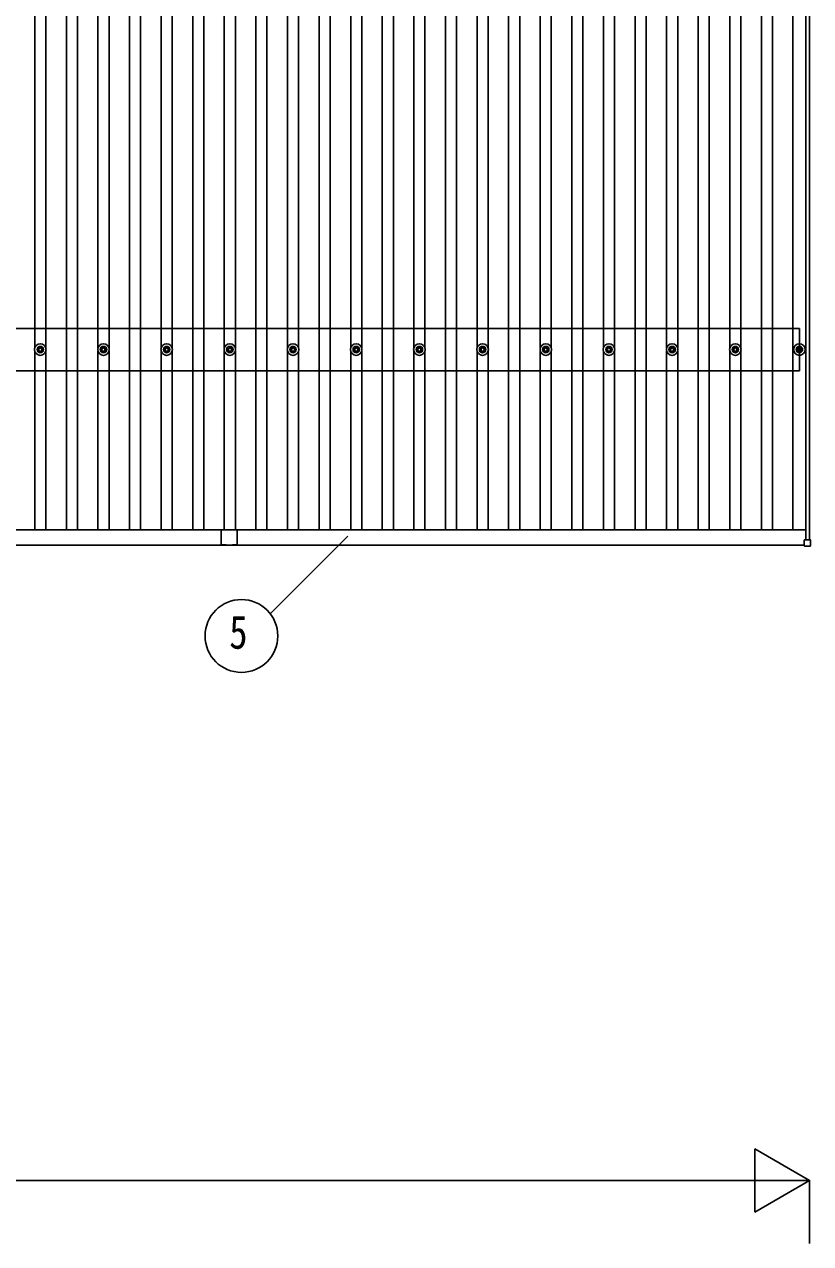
# Model space of a CAD drawing. Units: millimetres, scale not verified. Extents: x -16820 to 16820, y -11880 to 11880.
# Drawn here: x -9163 to -6675, y 169 to 4028 of the extents above; entities that cross this region are included whole.
import ezdxf
from ezdxf.enums import TextEntityAlignment as Align

# ---------------------------------------------------------------- set-up
doc = ezdxf.new("R2010")
doc.units = ezdxf.units.MM
doc.header["$LTSCALE"] = 50
for name, color, linetype in [('0-5_YKK_13', 4, 'Continuous'), ('0-6_YKK_A1', 4, 'Continuous'), ('0-7_YKK_D', 6, 'Continuous')]:
    doc.layers.add(name, color=color, linetype=linetype)
doc.styles.add('ＭＳ ゴシック', font='')
doc.styles.get('ＭＳ ゴシック').set_extended_font_data('MS Gothic')

msp = doc.modelspace()

# ---------------------------------------------------------------- linework, layer by layer
at = {"layer": '0-5_YKK_13'}
for p, q in [((-9122.92, 3000.65), (-9118.5, 3000.65)), ((-9122.92, 2997.15), (-9118.5, 2997.15)), ((-9114.67, 3008.9), (-9114.67, 3004.48)), ((-9114.67, 2993.32), (-9114.67, 2988.9)), ((-9111.17, 3008.9), (-9111.17, 3004.48)), ((-9111.17, 2993.32), (-9111.17, 2988.9)), ((-9107.34, 3000.65), (-9102.92, 3000.65)), ((-9107.34, 2997.15), (-9102.92, 2997.15)), ((-8922.92, 3000.65), (-8918.5, 3000.65)), ((-8922.92, 2997.15), (-8918.5, 2997.15)), ((-8914.67, 3008.9), (-8914.67, 3004.48)), ((-8914.67, 2993.32), (-8914.67, 2988.9)), ((-8911.17, 3008.9), (-8911.17, 3004.48)), ((-8911.17, 2993.32), (-8911.17, 2988.9)), ((-8907.34, 3000.65), (-8902.92, 3000.65)), ((-8907.34, 2997.15), (-8902.92, 2997.15)), ((-8722.92, 3000.65), (-8718.5, 3000.65)), ((-8722.92, 2997.15), (-8718.5, 2997.15)), ((-8714.67, 3008.9), (-8714.67, 3004.48)), ((-8714.67, 2993.32), (-8714.67, 2988.9)), ((-8711.17, 3008.9), (-8711.17, 3004.48)), ((-8711.17, 2993.32), (-8711.17, 2988.9)), ((-8707.34, 3000.65), (-8702.92, 3000.65)), ((-8707.34, 2997.15), (-8702.92, 2997.15)), ((-8522.92, 3000.65), (-8518.5, 3000.65)), ((-8522.92, 2997.15), (-8518.5, 2997.15)), ((-8514.67, 3008.9), (-8514.67, 3004.48)), ((-8514.67, 2993.32), (-8514.67, 2988.9)), ((-8511.17, 3008.9), (-8511.17, 3004.48)), ((-8511.17, 2993.32), (-8511.17, 2988.9)), ((-8507.34, 3000.65), (-8502.92, 3000.65)), ((-8507.34, 2997.15), (-8502.92, 2997.15)), ((-8322.92, 3000.65), (-8318.5, 3000.65)), ((-8322.92, 2997.15), (-8318.5, 2997.15)), ((-8314.67, 3008.9), (-8314.67, 3004.48)), ((-8314.67, 2993.32), (-8314.67, 2988.9)), ((-8311.17, 3008.9), (-8311.17, 3004.48)), ((-8311.17, 2993.32), (-8311.17, 2988.9)), ((-8307.34, 3000.65), (-8302.92, 3000.65)), ((-8307.34, 2997.15), (-8302.92, 2997.15)), ((-8122.92, 3000.65), (-8118.5, 3000.65)), ((-8122.92, 2997.15), (-8118.5, 2997.15)), ((-8114.67, 3008.9), (-8114.67, 3004.48)), ((-8114.67, 2993.32), (-8114.67, 2988.9)), ((-8111.17, 3008.9), (-8111.17, 3004.48)), ((-8111.17, 2993.32), (-8111.17, 2988.9)), ((-8107.34, 3000.65), (-8102.92, 3000.65)), ((-8107.34, 2997.15), (-8102.92, 2997.15)), ((-7922.92, 3000.65), (-7918.5, 3000.65)), ((-7922.92, 2997.15), (-7918.5, 2997.15)), ((-7914.67, 3008.9), (-7914.67, 3004.48)), ((-7914.67, 2993.32), (-7914.67, 2988.9)), ((-7911.17, 3008.9), (-7911.17, 3004.48)), ((-7911.17, 2993.32), (-7911.17, 2988.9)), ((-7907.34, 3000.65), (-7902.92, 3000.65)), ((-7907.34, 2997.15), (-7902.92, 2997.15)), ((-7722.92, 3000.65), (-7718.5, 3000.65)), ((-7722.92, 2997.15), (-7718.5, 2997.15)), ((-7714.67, 3008.9), (-7714.67, 3004.48)), ((-7714.67, 2993.32), (-7714.67, 2988.9)), ((-7711.17, 3008.9), (-7711.17, 3004.48)), ((-7711.17, 2993.32), (-7711.17, 2988.9)), ((-7707.34, 3000.65), (-7702.92, 3000.65)), ((-7707.34, 2997.15), (-7702.92, 2997.15)), ((-7522.92, 3000.65), (-7518.5, 3000.65)), ((-7522.92, 2997.15), (-7518.5, 2997.15)), ((-7514.67, 3008.9), (-7514.67, 3004.48)), ((-7514.67, 2993.32), (-7514.67, 2988.9)), ((-7511.17, 3008.9), (-7511.17, 3004.48)), ((-7511.17, 2993.32), (-7511.17, 2988.9)), ((-7507.34, 3000.65), (-7502.92, 3000.65)), ((-7507.34, 2997.15), (-7502.92, 2997.15)), ((-7322.92, 3000.65), (-7318.5, 3000.65)), ((-7322.92, 2997.15), (-7318.5, 2997.15)), ((-7314.67, 3008.9), (-7314.67, 3004.48)), ((-7314.67, 2993.32), (-7314.67, 2988.9)), ((-7311.17, 3008.9), (-7311.17, 3004.48)), ((-7311.17, 2993.32), (-7311.17, 2988.9)), ((-7307.34, 3000.65), (-7302.92, 3000.65)), ((-7307.34, 2997.15), (-7302.92, 2997.15)), ((-7122.92, 3000.65), (-7118.5, 3000.65)), ((-7122.92, 2997.15), (-7118.5, 2997.15)), ((-7114.67, 3008.9), (-7114.67, 3004.48)), ((-7114.67, 2993.32), (-7114.67, 2988.9)), ((-7111.17, 3008.9), (-7111.17, 3004.48)), ((-7111.17, 2993.32), (-7111.17, 2988.9)), ((-7107.34, 3000.65), (-7102.92, 3000.65)), ((-7107.34, 2997.15), (-7102.92, 2997.15)), ((-6922.92, 3000.65), (-6918.5, 3000.65)), ((-6922.92, 2997.15), (-6918.5, 2997.15)), ((-6914.67, 3008.9), (-6914.67, 3004.48)), ((-6914.67, 2993.32), (-6914.67, 2988.9)), ((-6911.17, 3008.9), (-6911.17, 3004.48)), ((-6911.17, 2993.32), (-6911.17, 2988.9)), ((-6907.34, 3000.65), (-6902.92, 3000.65)), ((-6907.34, 2997.15), (-6902.92, 2997.15)), ((-6720.17, 3000.65), (-6715.75, 3000.65)), ((-6720.17, 2997.15), (-6715.75, 2997.15)), ((-6711.92, 3008.9), (-6711.92, 3004.48)), ((-6711.92, 2993.32), (-6711.92, 2988.9)), ((-6708.42, 3008.9), (-6708.42, 3004.48)), ((-6708.42, 2993.32), (-6708.42, 2988.9)), ((-6704.59, 3000.65), (-6700.17, 3000.65)), ((-6704.59, 2997.15), (-6700.17, 2997.15)), ((-8539.92, 2427.3), (-8539.92, 2404.7)), ((-8539.92, 2403.9), (-8539.92, 2382.3)), ((-8538.92, 2428.3), (-8515.32, 2428.3)), ((-8514.52, 2428.3), (-8490.92, 2428.3)), ((-8489.92, 2427.3), (-8489.92, 2404.7)), ((-8489.92, 2403.9), (-8489.92, 2382.3)), ((-6694.62, 2378), (-6694.62, 2396)), ((-6693.62, 2397), (-6675.62, 2397)), ((-6674.62, 2396), (-6674.62, 2378)), ((-8524.92, 2381.3), (-8538.92, 2381.3)), ((-8524.92, 2381.3), (-8524.92, 2379.8)), ((-8524.92, 2379.8), (-8504.92, 2379.8)), ((-8504.92, 2381.3), (-8504.92, 2379.8)), ((-8504.92, 2381.3), (-8490.92, 2381.3)), ((-6675.62, 2377), (-6693.62, 2377))]:
    msp.add_line(p, q, dxfattribs=at)
for centre, radius in [((-9112.92, 2998.9), 18.25), ((-8912.92, 2998.9), 18.25), ((-8712.92, 2998.9), 18.25), ((-8512.92, 2998.9), 18.25), ((-8312.92, 2998.9), 18.25), ((-8112.92, 2998.9), 18.25), ((-7912.92, 2998.9), 18.25), ((-7712.92, 2998.9), 18.25), ((-7512.92, 2998.9), 18.25), ((-7312.92, 2998.9), 18.25), ((-7112.92, 2998.9), 18.25), ((-6912.92, 2998.9), 18.25), ((-6710.17, 2998.9), 18.25), ((-9112.92, 2998.9), 10.15), ((-9112.92, 2998.9), 5.85), ((-9112.92, 2998.9), 5.25), ((-8912.92, 2998.9), 10.15), ((-8912.92, 2998.9), 5.85), ((-8912.92, 2998.9), 5.25), ((-8712.92, 2998.9), 10.15), ((-8712.92, 2998.9), 5.85), ((-8712.92, 2998.9), 5.25), ((-8512.92, 2998.9), 10.15), ((-8512.92, 2998.9), 5.85), ((-8512.92, 2998.9), 5.25), ((-8312.92, 2998.9), 10.15), ((-8312.92, 2998.9), 5.85), ((-8312.92, 2998.9), 5.25), ((-8112.92, 2998.9), 10.15), ((-8112.92, 2998.9), 5.85), ((-8112.92, 2998.9), 5.25), ((-7912.92, 2998.9), 10.15), ((-7912.92, 2998.9), 5.85), ((-7912.92, 2998.9), 5.25), ((-7712.92, 2998.9), 10.15), ((-7712.92, 2998.9), 5.85), ((-7712.92, 2998.9), 5.25), ((-7512.92, 2998.9), 10.15), ((-7512.92, 2998.9), 5.85), ((-7512.92, 2998.9), 5.25), ((-7312.92, 2998.9), 10.15), ((-7312.92, 2998.9), 5.85), ((-7312.92, 2998.9), 5.25), ((-7112.92, 2998.9), 10.15), ((-7112.92, 2998.9), 5.85), ((-7112.92, 2998.9), 5.25), ((-6912.92, 2998.9), 10.15), ((-6912.92, 2998.9), 5.85), ((-6912.92, 2998.9), 5.25), ((-6710.17, 2998.9), 10.15), ((-6710.17, 2998.9), 5.85), ((-6710.17, 2998.9), 5.25)]:
    msp.add_circle(centre, radius, dxfattribs=at)
for centre, radius, start, end in [((-8538.92, 2427.3), 1, 90, 180.00001), ((-8540.22, 2404.3), 0.5, 306.8699, 53.1301), ((-8514.92, 2428.6), 0.5, 216.8699, 323.1301), ((-8490.92, 2427.3), 1, 360, 90), ((-8489.62, 2404.3), 0.5, 126.8699, 233.1301), ((-6693.62, 2396), 1, 90, 180), ((-6675.62, 2396), 1, 0, 90), ((-8538.92, 2382.3), 1, 180.00001, 270), ((-8490.92, 2382.3), 1, 270, 360), ((-6693.62, 2378), 1, 180, 270), ((-6675.62, 2378), 1, 270, 0)]:
    msp.add_arc(centre, radius, start, end, dxfattribs=at)
at = {"layer": '0-6_YKK_A1'}
for p, q in [((-6689.92, 2396.96), (-6689.92, 7795.38)), ((-6677.92, 2396.96), (-6677.92, 7795.38)), ((-9030.42, 2428.28), (-9030.42, 7769.29)), ((-8995.42, 2428.28), (-8995.42, 7769.29)), ((-8830.42, 2428.28), (-8830.42, 7769.29)), ((-8795.42, 2428.28), (-8795.42, 7769.29)), ((-8630.42, 2428.28), (-8630.42, 7769.29)), ((-8595.42, 2428.28), (-8595.42, 7769.29)), ((-8430.42, 2428.28), (-8430.42, 7769.29)), ((-8395.42, 2428.28), (-8395.42, 7769.29)), ((-8230.42, 2428.28), (-8230.42, 7769.29)), ((-8195.42, 2428.28), (-8195.42, 7769.29)), ((-8030.42, 2428.28), (-8030.42, 7769.29)), ((-7995.42, 2428.28), (-7995.42, 7769.29)), ((-7830.42, 2428.28), (-7830.42, 7769.29)), ((-7795.42, 2428.28), (-7795.42, 7769.29)), ((-7630.42, 2428.28), (-7630.42, 7769.29)), ((-7595.42, 2428.28), (-7595.42, 7769.29)), ((-7430.42, 2428.28), (-7430.42, 7769.29)), ((-7395.42, 2428.28), (-7395.42, 7769.29)), ((-7230.42, 2428.28), (-7230.42, 7769.29)), ((-7195.42, 2428.28), (-7195.42, 7769.29)), ((-7030.42, 2428.28), (-7030.42, 7769.29)), ((-6995.42, 2428.28), (-6995.42, 7769.29)), ((-6830.42, 2428.28), (-6830.42, 7769.29)), ((-6795.42, 2428.28), (-6795.42, 7769.29)), ((-6730.42, 2428.28), (-6730.42, 7769.29)), ((-9130.42, 3004.08), (-9130.42, 4393.72)), ((-9095.42, 3004.08), (-9095.42, 4393.72)), ((-8930.42, 3004.08), (-8930.42, 4393.72)), ((-8895.42, 3004.08), (-8895.42, 4393.72)), ((-8730.42, 3004.08), (-8730.42, 4393.72)), ((-8695.42, 3004.08), (-8695.42, 4393.72)), ((-8530.42, 3004.08), (-8530.42, 4393.72)), ((-8495.42, 3004.08), (-8495.42, 4393.72)), ((-8330.42, 3004.08), (-8330.42, 4393.72)), ((-8295.42, 3004.08), (-8295.42, 4393.72)), ((-8130.42, 3004.08), (-8130.42, 4393.72)), ((-8095.42, 3004.08), (-8095.42, 4393.72)), ((-7930.42, 3004.08), (-7930.42, 4393.72)), ((-7895.42, 3004.08), (-7895.42, 4393.72)), ((-7730.42, 3004.08), (-7730.42, 4393.72)), ((-7695.42, 3004.08), (-7695.42, 4393.72)), ((-7530.42, 3004.08), (-7530.42, 4393.72)), ((-7495.42, 3004.08), (-7495.42, 4393.72)), ((-7330.42, 3004.08), (-7330.42, 4393.72)), ((-7295.42, 3004.08), (-7295.42, 4393.72)), ((-7130.42, 3004.08), (-7130.42, 4393.72)), ((-7095.42, 3004.08), (-7095.42, 4393.72)), ((-6930.42, 3004.08), (-6930.42, 4393.72)), ((-6895.42, 3004.08), (-6895.42, 4393.72)), ((-6710.17, 3065.9), (-14512.92, 3065.9)), ((-6710.17, 2931.9), (-6710.17, 3065.9)), ((-9130.42, 2428.28), (-9130.42, 2993.72)), ((-9095.42, 2428.28), (-9095.42, 2993.72)), ((-8930.42, 2428.28), (-8930.42, 2993.72)), ((-8895.42, 2428.28), (-8895.42, 2993.72)), ((-8730.42, 2428.28), (-8730.42, 2993.72)), ((-8695.42, 2428.28), (-8695.42, 2993.72)), ((-8530.42, 2428.3), (-8530.42, 2993.72)), ((-8495.42, 2428.3), (-8495.42, 2993.72)), ((-8330.42, 2428.28), (-8330.42, 2993.72)), ((-8295.42, 2428.28), (-8295.42, 2993.72)), ((-8130.42, 2428.28), (-8130.42, 2993.72)), ((-8095.42, 2428.28), (-8095.42, 2993.72)), ((-7930.42, 2428.28), (-7930.42, 2993.72)), ((-7895.42, 2428.28), (-7895.42, 2993.72)), ((-7730.42, 2428.28), (-7730.42, 2993.72)), ((-7695.42, 2428.28), (-7695.42, 2993.72)), ((-7530.42, 2428.28), (-7530.42, 2993.72)), ((-7495.42, 2428.28), (-7495.42, 2993.72)), ((-7330.42, 2428.28), (-7330.42, 2993.72)), ((-7295.42, 2428.28), (-7295.42, 2993.72)), ((-7130.42, 2428.28), (-7130.42, 2993.72)), ((-7095.42, 2428.28), (-7095.42, 2993.72)), ((-6930.42, 2428.28), (-6930.42, 2993.72)), ((-6895.42, 2428.28), (-6895.42, 2993.72)), ((-6710.17, 2931.9), (-14512.92, 2931.9)), ((-14535.92, 2428.28), (-8539.1, 2428.28)), ((-8515.31, 2428.28), (-8514.53, 2428.28)), ((-8490.74, 2428.28), (-6689.92, 2428.28)), ((-14531.22, 2380.3), (-8524.92, 2380.3)), ((-8504.92, 2380.3), (-6694.62, 2380.3))]:
    msp.add_line(p, q, dxfattribs=at)
at = {"layer": '0-7_YKK_D'}
for p, q in [((-8384.92, 2162.74), (-8139.58, 2408.09)), ((-6677.92, 369.45), (-6851.13, 469.45)), ((-6851.13, 469.45), (-6851.13, 269.45)), ((-14347.92, 369.45), (-6877.92, 369.45)), ((-6677.92, 369.45), (-7024.33, 369.45)), ((-6677.92, 369.45), (-6851.13, 269.45)), ((-6677.92, 169.45), (-6677.92, 370.45))]:
    msp.add_line(p, q, dxfattribs=at)
msp.add_circle((-8476.21, 2092.47), 115.2, dxfattribs=at)

# ---------------------------------------------------------------- texts
at = {"layer": '0-7_YKK_D', "style": 'ＭＳ ゴシック', "width": 0.8}
msp.add_text('5', height=105.6, dxfattribs=at).set_placement((-8514.61, 2020.47), align=Align.BOTTOM_LEFT)

doc.saveas('drawing.dxf')
